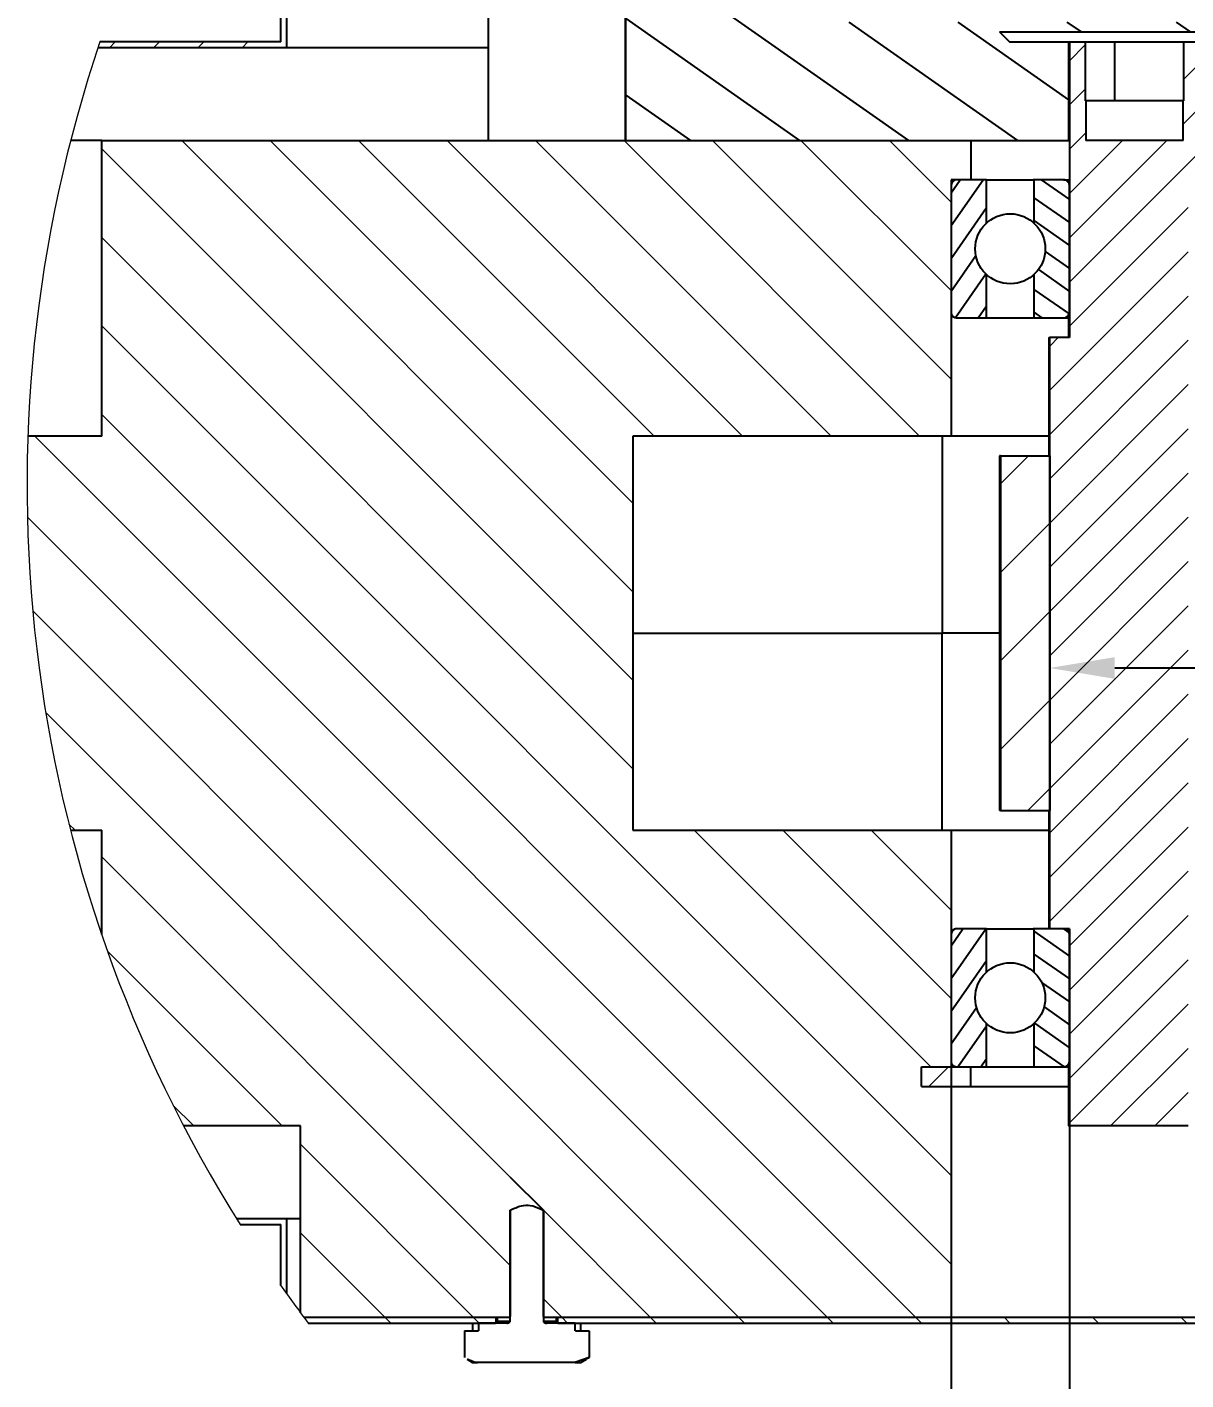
# Model space of a CAD drawing. Header units: millimetres. Extents: x 2 to 1187, y 2 to 839.
# Drawn here: x 559.4 to 618.3, y 359 to 427.7 of the extents above; entities that cross this region are included whole.
import ezdxf

# ---------------------------------------------------------------- set-up
doc = ezdxf.new("R2010")
doc.units = ezdxf.units.MM
doc.header["$PDSIZE"] = -1
doc.dimstyles.new('ISO-25', dxfattribs={"dimtxt": 2.5, "dimasz": 2.5, "dimexe": 1.25, "dimexo": 0.625, "dimtad": 1, "dimtxsty": 'Standard', "dimcen": 2.5, "dimadec": 0, "dimazin": 0, "dimtfac": 1, "dimtmove": 0, "dimatfit": 3, "dimfxl": 1, "dimarcsym": 0})
pattern_1 = [(145, (0, 0), (-0.5463315556243713, -0.7802423221852646), [])]

# ---------------------------------------------------------------- blocks, each defined once
blk = doc.blocks.new('SW_HATCH_3')
at = {"color": 0, "linetype": 'Continuous', "lineweight": 18}
for p, q in [((-122.5137114524841, 7.699999958276749), (-122.213713824749, 8.000001311302185)), ((-120.2686503529549, 7.699999958276749), (-119.9686452746391, 8.000001311302185)), ((-118.023581802845, 7.699999958276749), (-117.7235841751099, 8.000001311302185)), ((-115.7785207033157, 7.699999958276749), (-115.4785230755806, 8.000001311302185)), ((-113.5334521532059, 7.699999958276749), (-113.5117560625076, 7.721699774265289)), ((-73.78111779689789, 7.041189819574356), (-72.98018038272858, 7.842123508453369)), ((-67.98018515110016, 6.10693171620369), (-66.24782085418701, 7.839296013116837)), ((-73.78111779689789, 4.79612872004509), (-72.98018038272858, 5.597058683633804)), ((-68.01259517669678, 3.829460591077805), (-66.24782085418701, 5.59423491358757)), ((-95.9462821483612, -19.8957696557045), (-118.8420504331589, 2.99999862909317)), ((-95.9462821483612, -15.40564000606537), (-114.3519282341003, 2.99999862909317)), ((-94.86179798841476, -11.99999824166298), (-109.8617985844612, 2.99999862909317)), ((-90.37166833877563, -11.99999824166298), (-105.3716689348221, 2.99999862909317)), ((-85.8815386891365, -11.99999824166298), (-100.881539285183, 2.99999862909317)), ((-81.39141649007797, -11.99999824166298), (-96.39140963554382, 2.99999862909317)), ((-79.79239523410797, -9.108886122703552), (-91.90128743648529, 3.000002354383469)), ((-79.79239523410797, -4.618760198354721), (-87.41115778684616, 3.000002354383469)), ((-79.79239523410797, -0.1286305487155914), (-82.92102813720703, 3.000002354383469)), ((-73.78111779689789, 2.551063895225525), (-72.94777035713196, 3.384403884410858)), ((-73.78111779689789, -4.18413057923317), (-66.24782085418701, 3.349170088768005)), ((-73.78111779689789, -1.939065754413605), (-68.84205341339111, 2.99999862909317)), ((-73.78111779689789, 0.3059990704059601), (-71.08710706233978, 2.99999862909317)), ((-95.9462821483612, -24.38589744269848), (-122.9026690125465, 2.570487558841705)), ((-73.78111779689789, -6.429191678762436), (-67.7579790353775, -0.4060566425323486)), ((-95.9462821483612, -28.87602522969246), (-122.9026690125465, -1.919642090797424)), ((-74.78350400924683, -9.676646441221237), (-67.7579790353775, -2.651121467351913)), ((-74.78350400924683, -11.9217112660408), (-67.7579790353775, -4.896186292171478)), ((-79.79239523410797, -49.52003969810903), (-122.9026690125465, -6.409768015146255)), ((-74.78350400924683, -7.431585341691971), (-74.35192167758942, -7.000003010034561)), ((-74.78350400924683, -14.16677609086037), (-67.7579790353775, -7.141251116991043)), ((-74.78350400924683, -16.41184091567993), (-67.7579790353775, -9.38631221652031)), ((-79.79239523410797, -54.01016771793365), (-122.9026690125465, -10.89989766478539)), ((-74.78350400924683, -18.6569020152092), (-67.7579790353775, -11.63137704133987)), ((-81.59269392490387, -56.69999960809946), (-126.2926906347275, -11.99999824166298)), ((-77.28847861289978, -14.42668959498405), (-75.86178928613663, -13.0000002682209)), ((-74.78350400924683, -20.90196870267391), (-67.7579790353775, -13.87644186615944)), ((-86.082823574543, -56.69999960809946), (-126.6730129718781, -16.10980555415154)), ((-77.28847861289978, -18.91681924462318), (-74.78350400924683, -16.41184091567993)), ((-74.78350400924683, -23.14703166484833), (-67.7579790353775, -16.121506690979)), ((-74.78350400924683, -25.39209648966789), (-67.7579790353775, -18.36656779050827)), ((-90.57295322418213, -56.69999960809946), (-126.4036223292351, -20.86932398378849)), ((-77.28847861289978, -23.40694516897202), (-74.78350400924683, -20.90196870267391)), ((-74.78350400924683, -27.63715945184231), (-67.7579790353775, -20.61163261532784)), ((-74.78350400924683, -29.88222427666187), (-67.7579790353775, -22.8566974401474)), ((-77.28847861289978, -27.897072955966), (-74.78350400924683, -25.39209648966789)), ((-74.78350400924683, -32.12728723883629), (-67.7579790353775, -25.10176226496696)), ((-102.1663472056389, -49.59672968834639), (-125.7444769144058, -26.01860091090202)), ((-74.78350400924683, -34.37235206365585), (-67.7579790353775, -27.34682522714138)), ((-75.90127736330032, -30.99999949336052), (-74.78350400924683, -29.88222427666187)), ((-74.78350400924683, -36.61741595715284), (-67.7579790353775, -29.59189005196095)), ((-124.2532059550285, -31.99999965727329), (-124.5628967881203, -31.69031254947186)), ((-80.82231134176254, -43.99999976158142), (-92.82230585813522, -31.99999965727329)), ((-79.79239523410797, -40.53978342562914), (-88.33218365907669, -31.99999965727329)), ((-79.79239523410797, -36.04965470731258), (-83.84205400943756, -31.99999965727329)), ((-73.78111779689789, -37.86008898168802), (-67.7579790353775, -31.83695301413536)), ((-102.1663472056389, -54.08685794100165), (-122.9026690125465, -33.35053846240044)), ((-73.78111779689789, -40.10515287518501), (-67.7579790353775, -34.08201783895493)), ((-73.78111779689789, -42.350216768682), (-67.7579790353775, -36.32708080112934)), ((-113.7433350086212, -46.99999978765845), (-122.608594596386, -38.13473973423243)), ((-73.78111779689789, -44.59528112784028), (-67.7579790353775, -38.57214562594891)), ((-73.78111779689789, -46.84034502133727), (-67.7579790353775, -40.8172095194459)), ((-71.69570028781891, -47.00000304728746), (-67.7579790353775, -43.06227341294289)), ((-80.92102408409119, -44.99999945983291), (-79.92102205753326, -43.99999976158142)), ((-79.79239523410797, -45.02991167828441), (-79.82230931520462, -44.99999945983291)), ((-118.2334646582603, -46.99999978765845), (-119.2753091454506, -45.9581520408392)), ((-69.45064663887024, -47.00000304728746), (-67.7579790353775, -45.30733777210116)), ((-104.0433347225189, -56.69999960809946), (-112.8115877509117, -47.93174564838409)), ((-95.06307542324066, -56.69999960809946), (-100.4841327667236, -51.27894430188462)), ((-113.5117560625076, -51.72170654986985), (-113.5334596037865, -51.69999966165051)), ((-108.5334643721581, -56.69999960809946), (-112.8115877509117, -52.42187366820872)), ((-99.55320507287979, -56.69999960809946), (-100.4841327667236, -55.76907237991691)), ((-108.2334592938423, -56.99999956414104), (-108.5334643721581, -56.69999960809946)), ((-103.7433370947838, -56.99999956414104), (-104.0433347225189, -56.69999960809946)), ((-99.25320744514465, -56.99999956414104), (-99.55320507287979, -56.69999960809946)), ((-94.76307779550552, -56.99999956414104), (-95.06307542324066, -56.69999960809946)), ((-90.2729481458664, -56.99999956414104), (-90.57295322418213, -56.69999960809946)), ((-85.78281849622726, -56.99999956414104), (-86.082823574543, -56.69999960809946)), ((-81.29269629716873, -56.99999956414104), (-81.59269392490387, -56.69999960809946)), ((-76.8025666475296, -56.99999956414104), (-77.10256427526474, -56.69999960809946)), ((-72.31244444847107, -56.99999956414104), (-72.61243462562561, -56.69999960809946)), ((-67.82230734825134, -56.99999956414104), (-68.12231242656708, -56.69999914243817))]:
    blk.add_line(p, q, dxfattribs=at)
blk = doc.blocks.new('*D54')
at = {"color": 0, "lineweight": -2, "transparency": 16777216}
for p, q in [((606.3454627376154, 377.4032075417724), (606.3454627376154, 333.0850200147763)), ((653.279769359167, 377.4032075417724), (653.279769359167, 333.0850200147763)), ((609.6474627376155, 334.0850200147763), (649.9777693591669, 334.0850200147763))]:
    blk.add_line(p, q, dxfattribs=at)
at = {"color": 0, "transparency": 16777216}
for points in [[(609.6474627376155, 334.6353533481097), (609.6474627376155, 333.534686681443), (606.3454627376154, 334.0850200147763)], [(649.9777693591669, 334.6353533481097), (649.9777693591669, 333.534686681443), (653.279769359167, 334.0850200147763)]]:
    blk.add_solid(points, dxfattribs=at)
at = {"layer": 'Defpoints', "color": 0, "transparency": 16777216}
for p in [(606.3454627376154, 378.4032075417724), (653.279769359167, 378.4032075417724), (653.279769359167, 334.0850200147763)]:
    blk.add_point(p, dxfattribs=at)
at = {"color": 0, "transparency": 16777216, "insert": (629.7838288154921, 337.4347229707965), "char_height": 3.5, "attachment_point": 5}
blk.add_mtext('{\\fTimes New Roman|b0|i0|c0|p18;%%C47H7}', dxfattribs=at)
blk = doc.blocks.new('*D55')
at = {"color": 0, "lineweight": -2, "transparency": 16777216}
for p, q in [((612.3567401748255, 377.4032075417724), (612.3567401748255, 343.2323396893773)), ((647.2684919219569, 377.4032075417724), (647.2684919219569, 343.2323396893773)), ((615.6587401748255, 344.2323396893773), (643.9664919219568, 344.2323396893773))]:
    blk.add_line(p, q, dxfattribs=at)
at = {"color": 0, "transparency": 16777216}
for points in [[(615.6587401748255, 344.7826730227107), (615.6587401748255, 343.682006356044), (612.3567401748255, 344.2323396893773)], [(643.9664919219568, 344.7826730227107), (643.9664919219568, 343.682006356044), (647.2684919219569, 344.2323396893773)]]:
    blk.add_solid(points, dxfattribs=at)
at = {"layer": 'Defpoints', "color": 0, "transparency": 16777216}
for p in [(612.3567401748255, 378.4032075417724), (647.2684919219569, 378.4032075417724), (647.2684919219569, 344.2323396893773)]:
    blk.add_point(p, dxfattribs=at)
at = {"color": 0, "transparency": 16777216, "insert": (629.8126160483912, 347.6098003959382), "char_height": 3.5, "attachment_point": 5}
blk.add_mtext('{\\fTimes New Roman|b0|i0|c0|p18;%%C35k6}', dxfattribs=at)
blk = doc.blocks.new('*D56')
at = {"color": 0, "lineweight": -2, "transparency": 16777216}
for p, q in [((611.3543539624766, 395.9032068488684), (611.3543539624766, 394.1365523870791)), ((648.2708781343058, 395.903207780191), (648.2708781343058, 394.1365523870791)), ((614.6563539624766, 395.1365523870791), (644.9688781343058, 395.1365523870791))]:
    blk.add_line(p, q, dxfattribs=at)
at = {"color": 0, "transparency": 16777216}
for points in [[(614.6563539624766, 395.6868857204124), (614.6563539624766, 394.5862190537457), (611.3543539624766, 395.1365523870791)], [(644.9688781343058, 395.6868857204124), (644.9688781343058, 394.5862190537457), (648.2708781343058, 395.1365523870791)]]:
    blk.add_solid(points, dxfattribs=at)
at = {"layer": 'Defpoints', "color": 0, "transparency": 16777216}
for p in [(611.3543539624766, 396.9032068488684), (648.2708781343058, 396.903207780191), (648.2708781343058, 395.1365523870791)]:
    blk.add_point(p, dxfattribs=at)
at = {"color": 0, "transparency": 16777216, "insert": (629.8126160483912, 399.6276456338948), "char_height": 3.5, "attachment_point": 5}
blk.add_mtext('\\A1;{\\fTimes New Roman|b0|i0|c0|p18;%%C37\\H0.7x;\\SH7/h6;}', dxfattribs=at)

msp = doc.modelspace()

# ---------------------------------------------------------------- hatches: boundary and pattern name
h = msp.add_hatch()
h.set_pattern_fill('ANSI31', color=256, angle=100)
h.set_pattern_definition([(145, (0, 0), (-1.821105185414571, -2.600807740617549), [])])
edge = h.paths.add_edge_path()
edge.add_spline(control_points=[(599.9346702676371, 427.9032063422289), (599.7805139956631, 428.0602532270518), (599.5554031759822, 428.2895851414663), (599.2849345490113, 428.5785644787404), (599.1714793480113, 428.7126330465743), (599.1234659534052, 428.769369864234)], knot_values=[0, 0, 0, 0, 0.5561818946766323, 0.8121794890282514, 1, 1, 1, 1], degree=3, periodic=0)
edge.add_spline(control_points=[(599.1234659534052, 428.769369864234), (599.0925367228492, 428.7990741407466), (599.0522577534515, 428.8377578591293), (599.049605583576, 428.8908779013204), (599.0489899497584, 428.9032083687869)], knot_values=[0, 0, 0, 0, 0.7678754203147536, 1, 1, 1, 1], degree=3, periodic=0)
edge.add_line((599.0489899497584, 428.9032083687869), (599.0489899497584, 429.7032107350913))
edge.add_line((599.0489899497584, 429.7032107350913), (598.812620280321, 429.7032107350913))
edge.add_line((598.812620280321, 429.7032107350913), (598.812620280321, 434.4032083389845))
edge.add_line((598.812620280321, 434.4032083389845), (599.1126179080561, 434.4032083389845))
edge.add_line((599.1126179080561, 434.4032083389845), (598.812620280321, 434.7032059667197))
edge.add_line((598.812620280321, 434.7032059667197), (598.812620280321, 448.6032102940169))
edge.add_line((598.812620280321, 448.6032102940169), (599.1126179080561, 448.903207921752))
edge.add_line((599.1126179080561, 448.903207921752), (597.0315440874651, 448.903207921752))
edge.add_line((597.0315440874651, 448.903207921752), (594.6370764952258, 448.903207921752))
edge.add_line((594.6370764952258, 448.903207921752), (593.451987145479, 448.903207921752))
edge.add_line((593.451987145479, 448.903207921752), (590.4461249094561, 448.903207921752))
edge.add_line((590.4461249094561, 448.903207921752), (589.8319064956263, 448.903207921752))
edge.add_line((589.8319064956263, 448.903207921752), (589.8319064956263, 421.9032073776131))
edge.add_line((589.8319064956263, 421.9032073776131), (612.3126178365305, 421.9032090840426))
edge.add_line((612.3126178365305, 421.9032090840426), (612.3126178365305, 426.9032080409613))
edge.add_line((612.3126178365305, 426.9032080409613), (609.3126192074374, 426.9032080409613))
edge.add_line((609.3126192074374, 426.9032080409613), (608.8126181941584, 427.4032090542403))
edge.add_line((608.8126181941584, 427.4032090542403), (621.4798271041468, 427.4032090542403))
edge.add_line((621.4798271041468, 427.4032090542403), (650.812613902624, 427.4032090542403))
edge.add_line((650.812613902624, 427.4032090542403), (650.3126203399256, 426.9032080409613))
edge.add_line((650.3126203399256, 426.9032080409613), (647.3126142602518, 426.9032080409613))
edge.add_line((647.3126142602518, 426.9032080409613), (647.3126142602518, 421.9032090840426))
edge.add_line((647.3126142602518, 421.9032090840426), (652.278307018812, 421.9032090840426))
edge.add_line((652.278307018812, 421.9032090840426), (665.9715055804804, 421.9032090840426))
edge.add_line((665.9715055804804, 421.9032090840426), (665.9715055804805, 448.903207921752))
edge.add_line((665.9715055804805, 448.903207921752), (664.988148150976, 448.903207921752))
edge.add_line((664.988148150976, 448.903207921752), (660.5126141887263, 448.903207921752))
edge.add_line((660.5126141887263, 448.903207921752), (660.812619267042, 448.6032102940169))
edge.add_line((660.812619267042, 448.6032102940169), (660.812619267042, 434.7032059667197))
edge.add_line((660.812619267042, 434.7032059667197), (660.5126141887263, 434.4032083389845))
edge.add_line((660.5126141887263, 434.4032083389845), (660.812619267042, 434.4032083389845))
edge.add_line((660.812619267042, 434.4032083389845), (660.812619267042, 429.7032107350913))
edge.add_line((660.812619267042, 429.7032107350913), (660.6626241784647, 429.7032107350913))
edge.add_line((660.6626241784647, 429.7032107350913), (660.6626241784647, 429.5032073495475))
edge.add_line((660.6626241784647, 429.5032073495475), (660.6347590070322, 429.2203274307337))
edge.add_line((660.6347590070322, 429.2203274307337), (660.5838715415553, 429.0318538186636))
edge.add_line((660.5838715415553, 429.0318538186636), (660.5838715415553, 428.9032083687869))
edge.add_line((660.5838715415553, 428.9032083687869), (660.576242147024, 428.9032083687869))
edge.add_spline(control_points=[(660.576242147024, 428.9032083687869), (660.5774843248126, 428.8944151496365), (660.583211192786, 428.8538753769915), (660.5096741508561, 428.7894901728968), (660.4320916711804, 428.6795621285757), (660.2578263625288, 428.4931841247958), (660.012100857951, 428.2280847014786), (659.8010519681135, 428.0148439720202), (659.6905618291453, 427.9032063422289)], knot_values=[0, 0, 0, 0, 0.01929659943733423, 0.08896397788285093, 0.189495352092934, 0.3317769779081303, 0.6501661078172543, 0.9999999999999999, 0.9999999999999999, 0.9999999999999999, 0.9999999999999999], degree=3, periodic=0)
edge.add_line((659.6905618291453, 427.9032063422289), (657.3497682195261, 427.9032063422289))
edge.add_line((657.3497682195261, 427.9032063422289), (652.8510927539423, 427.9032063422289))
edge.add_line((652.8510927539423, 427.9032063422289), (652.535515962179, 427.9032063422289))
edge.add_line((652.535515962179, 427.9032063422289), (650.8416860681132, 427.9032063422289))
edge.add_line((650.8416860681132, 427.9032063422289), (649.0160554032877, 427.9032063422289))
edge.add_line((649.0160554032877, 427.9032063422289), (632.515984712179, 427.9032063422289))
edge.add_line((632.515984712179, 427.9032063422289), (631.0426920037821, 427.9032063422289))
edge.add_line((631.0426920037821, 427.9032063422289), (627.1149545293406, 427.9032063422289))
edge.add_line((627.1149545293406, 427.9032063422289), (627.1092473846033, 427.9032063422289))
edge.add_line((627.1092473846033, 427.9032063422289), (610.597285566862, 427.9032063422289))
edge.add_line((610.597285566862, 427.9032063422289), (607.089723585184, 427.9032063422289))
edge.add_line((607.089723585184, 427.9032063422289), (606.7741467934206, 427.9032063422289))
edge.add_line((606.7741467934206, 427.9032063422289), (599.9346702676371, 427.9032063422289))
h = msp.add_hatch()
h.set_pattern_fill('ANSI31', color=256, scale=0.3, angle=10)
h.set_pattern_definition([(55, (0, 0), (-0.7802423221852646, 0.5463315556243713), [])])
edge = h.paths.add_edge_path()
edge.add_line((608.1481903176859, 381.9032071841445), (606.6458850484446, 381.9032071841445))
edge.add_spline(control_points=[(606.6458850484446, 381.9032071841445), (606.6394756181886, 381.9030778457528), (606.5994009512366, 381.9022691634257), (606.5260842541087, 381.8844783407274), (606.4394354140491, 381.8290961777494), (606.3764829838154, 381.7480503289493), (606.3485147726259, 381.6679590617084), (606.3461968895567, 381.6187833153784), (606.3454627376154, 381.6032076937643)], knot_values=[0, 0, 0, 0, 0.04095482346407628, 0.2560681441047473, 0.4711396578994889, 0.685984150958527, 0.9005405629694362, 0.9999999999999999, 0.9999999999999999, 0.9999999999999999, 0.9999999999999999], degree=3, periodic=0)
edge.add_line((606.3454627376154, 381.6032076937643), (606.3454627376154, 375.2032073897806))
edge.add_spline(control_points=[(606.3454627376154, 375.2032073897806), (606.3478696992033, 375.1745927757459), (606.353105973585, 375.112342521661), (606.3976695300788, 375.0246491686715), (606.4702399953642, 374.9530759157245), (606.5574567596706, 374.9103088879583), (606.6185138346445, 374.9054052257861), (606.6458850484446, 374.9032069680777)], knot_values=[0, 0, 0, 0, 0.1822773285463058, 0.3965389853650459, 0.6109153867976175, 0.8255776560080422, 1, 1, 1, 1], degree=3, periodic=0)
edge.add_line((606.645885048445, 374.9032069680777), (607.3469250779704, 374.9032069680777))
edge.add_line((607.3469250779704, 374.9032069680777), (608.1481903176859, 374.9032069680777))
edge.add_line((608.1481903176859, 374.9032069680777), (608.1481903176859, 377.0952990961757))
edge.add_arc((609.3504048269347, 378.4032075417724), 1.77649774227589, 180, 227.4111333926839, ccw=False)
edge.add_arc((609.3504048269347, 378.4032075417724), 1.77649774227589, 132.5888666073161, 180, ccw=False)
edge.add_line((608.1481903176859, 379.7111159873691), (608.1481903176859, 381.9032071841445))
edge = h.paths.add_edge_path()
edge.add_spline(control_points=[(653.279769359167, 381.6032076937643), (653.2773654525337, 381.631822385844), (653.2721357889928, 381.6940732277979), (653.2275693382736, 381.7817658448419), (653.154999726268, 381.8533390854627), (653.0677805500203, 381.8961076604513), (653.0067207991887, 381.9010095939888), (652.9793470483378, 381.9032071841445)], knot_values=[0, 0, 0, 0, 0.1822726600344109, 0.3965314923090006, 0.6109050676847793, 0.825564507069906, 1, 1, 1, 1], degree=3, periodic=0)
edge.add_line((652.9793470483378, 381.9032071841445), (651.4770417790965, 381.9032071841445))
edge.add_line((651.4770417790965, 381.9032071841445), (651.4770417790965, 379.7111159873692))
edge.add_arc((650.2748309951381, 378.4032075417724), 1.776495221251451, 0, 47.41122184952502, ccw=False)
edge.add_arc((650.2748309951381, 378.4032075417724), 1.776495221251451, -47.41122184952502, 0, ccw=False)
edge.add_line((651.4770417790965, 377.0952990961755), (651.4770417790965, 374.9032078994003))
edge.add_line((651.4770417790965, 374.9032078994003), (652.9793470483378, 374.9032078994003))
edge.add_spline(control_points=[(652.9793470483378, 374.9032078994003), (652.9857564703998, 374.9033372629669), (653.0258335022354, 374.9041461514635), (653.0991521723508, 374.9219328927066), (653.1857972983923, 374.9773218051669), (653.2487493009236, 375.0583644217897), (653.2767173050471, 375.1384560556726), (653.279035202629, 375.1876317763055), (653.279769359167, 375.2032073897806)], knot_values=[0, 0, 0, 0, 0.0409547381594608, 0.256083049169987, 0.4711407594602895, 0.6859848050207105, 0.9005407701330452, 0.9999999999999999, 0.9999999999999999, 0.9999999999999999, 0.9999999999999999], degree=3, periodic=0)
edge.add_line((653.279769359167, 375.2032073897806), (653.279769359167, 381.6032076937643))
edge = h.paths.add_edge_path()
edge.add_spline(control_points=[(653.279769359167, 419.6032074031916), (653.2797661804561, 419.6042193606473), (653.2796576737086, 419.6387629904488), (653.2694468131973, 419.6946697098583), (653.230782933077, 419.7742868685149), (653.1710684028775, 419.8416027604741), (653.081361768744, 419.8914795770011), (653.0135972744413, 419.9031852160226), (652.9799579962121, 419.9032087562169)], knot_values=[0, 0, 0, 0, 0.006466183221347634, 0.2207261166566869, 0.354371872446974, 0.5690891266932484, 0.7837775973821008, 0.9986988444947839, 0.9986988444947839, 0.9986988444947839, 0.9986988450597487], degree=3, periodic=0)
edge.add_line((652.9799579962107, 419.9032087562171), (652.278307018812, 419.9032087562171))
edge.add_line((652.278307018812, 419.9032087562171), (651.4770417790965, 419.9032087562171))
edge.add_line((651.4770417790965, 419.9032087562171), (651.4770417790965, 417.7111175594421))
edge.add_arc((650.2748309951381, 416.403209113845), 1.776495221251577, 0, 47.41122184952877, ccw=False)
edge.add_arc((650.2748309951381, 416.403209113845), 1.776495221251577, -47.41122184952877, 0, ccw=False)
edge.add_line((651.4770417790965, 415.095300668248), (651.4770417790965, 412.9032057461825))
edge.add_line((651.4770417790965, 412.9032057461825), (652.9793470483378, 412.9032094714728))
edge.add_spline(control_points=[(652.9793470483378, 412.9032094714728), (652.992070315467, 412.9037032353368), (653.038471066261, 412.905503953169), (653.1166470488225, 412.9301022582273), (653.189413434639, 412.9833021713302), (653.2438414766334, 413.0533530221737), (653.2747293670499, 413.1257286938711), (653.2783418428708, 413.1812622858696), (653.279769359167, 413.2032070992079)], knot_values=[0, 0, 0, 0, 0.08122446328187742, 0.2962192054014143, 0.5111476045213104, 0.6459010265695603, 0.8600732350357791, 1, 1, 1, 1], degree=3, periodic=0)
edge.add_line((653.279769359167, 413.2032070992079), (653.279769359167, 419.6032074031916))
edge = h.paths.add_edge_path()
edge.add_arc((609.3504048269347, 416.4032072511997), 1.776499113609052, 132.5888259531465, 180, ccw=False)
edge.add_line((608.1481903176859, 417.7111175594416), (608.1481903176859, 419.9032087562171))
edge.add_line((608.1481903176859, 419.9032087562171), (606.6458850484446, 419.9032087562171))
edge.add_spline(control_points=[(606.6458850484446, 419.9032087562171), (606.6227896132852, 419.9016291837602), (606.565971566854, 419.8977432114642), (606.480872192529, 419.860518734951), (606.4052348847281, 419.791820982698), (606.354920597511, 419.702261045926), (606.3485805994288, 419.6358612565552), (606.3454627376154, 419.6032074031916)], knot_values=[0, 0, 0, 0, 0.1473434565203529, 0.3624858027607346, 0.577494780711381, 0.7922218789134958, 1, 1, 1, 1], degree=3, periodic=0)
edge.add_line((606.3454627376154, 419.6032074031916), (606.3454627376154, 413.2032070992079))
edge.add_spline(control_points=[(606.3454627376154, 413.2032070992079), (606.3458804645893, 413.1915340676144), (606.3474981772395, 413.1463284379585), (606.3709109117299, 413.0691716142603), (606.4304902264003, 412.9858494323133), (606.5145925349258, 412.9271911912818), (606.5910720386253, 412.9049963945058), (606.6352884661358, 412.9035519186041), (606.6458850484446, 412.9032057461825)], knot_values=[0, 0, 0, 0, 0.07456514794832877, 0.2887651280989932, 0.5030386939388021, 0.7175280657981958, 0.9323048633904468, 1, 1, 1, 1], degree=3, periodic=0)
edge.add_line((606.6458850484446, 412.9032057461825), (608.1481903176859, 412.9032057461825))
edge.add_line((608.1481903176859, 412.9032057461825), (608.1481903176859, 415.0952969429577))
edge.add_arc((609.3504048269347, 416.4032072511997), 1.776499113609052, 180, 227.4111740468535, ccw=False)
h = msp.add_hatch()
h.set_pattern_fill('ANSI31', color=256, scale=0.3, angle=100)
h.set_pattern_definition(pattern_1)
edge = h.paths.add_edge_path()
edge.add_spline(control_points=[(612.3567401748255, 419.6032074031916), (612.3558585983685, 419.6205051400275), (612.3539126088659, 419.6586881178395), (612.3382649211968, 419.7116103502641), (612.3212776204853, 419.7453012709573), (612.3126178365305, 419.7594867296028)], knot_values=[0, 0, 0, 0, 0.110238955895651, 0.2433411750283404, 0.3488809943699595, 0.3488809943699595, 0.3488809943699595, 0.3488809943699595], degree=3, periodic=0)
edge.add_spline(control_points=[(612.3126178365305, 419.7594867296028), (612.303693346685, 419.774105798889), (612.2735656174041, 419.815275838593), (612.2068442762601, 419.8690639747251), (612.1252326904602, 419.8995244537228), (612.073785520303, 419.9022624733033), (612.0560049396113, 419.9032087562171)], knot_values=[0.3488809943699595, 0.3488809943699595, 0.3488809943699595, 0.3488809943699595, 0.4576468770915054, 0.6719539724391962, 0.8866244956562772, 1, 1, 1, 1], degree=3, periodic=0)
edge.add_line((612.0560049396121, 419.9032087562171), (610.5526193361834, 419.9032087562171))
edge.add_line((610.5526193361834, 419.9032087562171), (610.5526193361834, 417.7111175594416))
edge.add_arc((609.3504048269347, 416.4032072511997), 1.776499113609052, 0, 47.41117404685349, ccw=False)
edge.add_arc((609.3504048269347, 416.4032072511997), 1.776499113609052, -47.41117404685349, 0, ccw=False)
edge.add_line((610.5526193361834, 415.0952969429577), (610.5526193361834, 412.9032057461825))
edge.add_line((610.5526193361834, 412.9032057461825), (612.0560049396113, 412.9032057461825))
edge.add_spline(control_points=[(612.0560049396113, 412.9032057461825), (612.0707620963805, 412.9038656435067), (612.1192700564176, 412.9060347790339), (612.1990507586057, 412.9330222706907), (612.2697339296891, 412.9867920488344), (612.3022249209207, 413.0299547810516), (612.3126178365304, 413.0469538341375)], knot_values=[0, 0, 0, 0, 0.09414114344251509, 0.3094495027330583, 0.524635630451256, 0.6511431941772711, 0.6511431941772711, 0.6511431941772711, 0.6511431941772711], degree=3, periodic=0)
edge.add_spline(control_points=[(612.3126178365304, 413.0469538341375), (612.3198681252123, 413.0588126855724), (612.33614387418, 413.0899691668087), (612.3532204175804, 413.1424728921579), (612.3555912333541, 413.1833818543519), (612.3567401748255, 413.2032070992079)], knot_values=[0.6511431941772711, 0.6511431941772711, 0.6511431941772711, 0.6511431941772711, 0.7393971925636181, 0.8737070267611512, 1, 1, 1, 1], degree=3, periodic=0)
edge.add_line((612.3567401748255, 413.2032070992079), (612.3567401748255, 419.6032074031916))
h = msp.add_hatch()
h.set_pattern_fill('ANSI31', color=256, scale=0.3, angle=100)
h.set_pattern_definition(pattern_1)
edge = h.paths.add_edge_path()
edge.add_spline(control_points=[(612.3567401748255, 381.6032076937643), (612.3543393083362, 381.6317918020274), (612.3497265723709, 381.6867098679874), (612.3266519005135, 381.7374755543336), (612.3126178365305, 381.7599502473951)], knot_values=[0, 0, 0, 0, 0.1819845360822436, 0.3496431885956499, 0.3496431885956499, 0.3496431885956499, 0.3496431885956499], degree=3, periodic=0)
edge.add_spline(control_points=[(612.3126178365305, 381.7599502473951), (612.3087424621385, 381.7661564218906), (612.285664886368, 381.8002721317359), (612.2320460888216, 381.8531665166686), (612.1447469112848, 381.8960551067931), (612.0835477493689, 381.9009892050776), (612.0560512001952, 381.9032034588543)], knot_values=[0.3496431885956499, 0.3496431885956499, 0.3496431885956499, 0.3496431885956499, 0.3959405440400008, 0.6101213522851774, 0.8247784325254466, 0.9999017899948442, 0.9999017899948442, 0.9999017899948442, 0.9999017899948442], degree=3, periodic=0)
edge.add_line((612.0560512001952, 381.9032034588543), (611.3543539624766, 381.9032034588543))
edge.add_line((611.3543539624766, 381.9032034588543), (610.5526193361834, 381.9032071841445))
edge.add_line((610.5526193361834, 381.9032071841445), (610.5526193361834, 379.7111159873691))
edge.add_arc((609.3504048269347, 378.4032075417724), 1.77649774227589, 0, 47.41113339268401, ccw=False)
edge.add_arc((609.3504048269347, 378.4032075417724), 1.77649774227589, -47.41113339268401, 0, ccw=False)
edge.add_line((610.5526193361834, 377.0952990961757), (610.5526193361834, 374.9032069680777))
edge.add_line((610.5526193361834, 374.9032069680777), (612.0560049396113, 374.9032069680777))
edge.add_spline(control_points=[(612.0560049396113, 374.9032069680777), (612.062334765233, 374.903333127579), (612.1023912442365, 374.9041314916598), (612.1757705027036, 374.9218555236519), (612.2578965756189, 374.9742592995611), (612.29775677847, 375.0226869429085), (612.3126178365304, 375.0468523559314)], knot_values=[0, 0, 0, 0, 0.040425825515811, 0.2558231976322905, 0.4711837717704251, 0.6511756003404212, 0.6511756003404212, 0.6511756003404212, 0.6511756003404212], degree=3, periodic=0)
edge.add_spline(control_points=[(612.3126178365304, 375.0468523559314), (612.3155102665191, 375.0515557064622), (612.335225304681, 375.0856272785696), (612.3536815232217, 375.1384836773719), (612.3560049052825, 375.1876484505445), (612.3567401748255, 375.2032073897806)], knot_values=[0.6511756003404212, 0.6511756003404212, 0.6511756003404212, 0.6511756003404212, 0.6862076795209461, 0.9006956539808746, 1, 1, 1, 1], degree=3, periodic=0)
edge.add_line((612.3567401748255, 375.2032073897806), (612.3567401748255, 381.6032076937643))

# ---------------------------------------------------------------- linework, layer by layer
at = {"color": 7, "linetype": 'Continuous', "lineweight": 25}
for p, q in [((589.8126169424609, 448.903207921752), (589.8126169424609, 421.9032053587523)), ((589.8319064956263, 421.9032053587523), (589.8319064956263, 448.903207921752)), ((572.6261019092158, 426.6032066879359), (572.6261019092158, 431.6032056448546)), ((582.860539792116, 421.9032053587523), (582.860539792116, 431.6032056448546)), ((572.3126187306002, 430.9032086966124), (572.3126187306002, 426.9032080409613)), ((572.3260297756747, 426.9032080409613), (572.3260297756747, 430.9032086966124)), ((608.8126181941584, 427.4032090542403), (609.3126192074374, 426.9032080409613)), ((608.8126181941584, 427.4032090542403), (621.4798271041468, 427.4032090542403)), ((572.6261019092158, 426.6032066879359), (563.0456983428553, 426.6032066879359)), ((572.3260297756747, 426.9032080409613), (563.1462662797526, 426.9032080409613)), ((582.860539792116, 426.6032066879359), (572.6261019092158, 426.6032066879359)), ((609.3126192074374, 426.9032080409613), (621.6782211642817, 426.9032080409613)), ((612.3126178365305, 426.903204315671), (612.3126178365305, 421.9032090840426)), ((612.3567401748255, 426.903204315671), (612.3567401748255, 411.9032037196246)), ((613.1576775889948, 426.9032080409613), (613.1576775889948, 423.9032056865778)), ((614.6656751018122, 423.9032056865778), (614.6656751018122, 426.9032080409613)), ((618.1576728206232, 423.9032056865778), (618.1576728206232, 426.9032080409613)), ((614.6656751018122, 423.9032056865778), (613.1576775889948, 423.9032056865778)), ((613.1900876145914, 423.9032056865778), (613.1900876145914, 421.9032053587523)), ((618.1576728206232, 423.9032056865778), (614.6656751018122, 423.9032056865778)), ((618.1252627950266, 421.9032053587523), (618.1252627950266, 423.9032056865778)), ((563.2351889591769, 421.9032053587523), (561.6616263371066, 421.9032053587523)), ((563.2351889591769, 406.9032084879962), (563.2351889591769, 421.9032053587523)), ((607.3469250779704, 421.9032090840426), (607.3469250779704, 419.9032087562171)), ((618.1252627950266, 421.9032053587523), (613.1900876145914, 421.9032053587523)), ((607.3469250779704, 419.9032087562171), (606.3454627376154, 419.9032087562171)), ((606.3454627376154, 419.9032087562171), (606.3454627376154, 406.9032084879962)), ((606.3454627376154, 419.6032074031916), (606.3454627376154, 413.2032070992079)), ((608.1481903176859, 419.9032087562171), (606.6458850484446, 419.9032087562171)), ((608.1481903176859, 417.7111175594416), (608.1481903176859, 419.9032087562171)), ((608.1481903176859, 419.9032087562171), (610.5126171689585, 419.9032087562171)), ((610.5526193361834, 419.9032087562171), (610.5126171689585, 419.9032087562171)), ((612.0560049396113, 419.9032087562171), (610.5526193361834, 419.9032087562171)), ((610.5526193361834, 419.9032087562171), (610.5526193361834, 417.7111175594416)), ((612.0560049396113, 419.9032087562171), (612.3126178365305, 419.9032087562171)), ((612.3567401748255, 413.2032070992079), (612.3567401748255, 419.6032074031916)), ((608.1481903176859, 412.9032057461825), (608.1481903176859, 415.0952969429579)), ((610.5526193361834, 415.0952969429579), (610.5526193361834, 412.9032057461825)), ((606.6458850484446, 412.9032057461825), (606.6126182060793, 412.9032057461825)), ((606.6458850484446, 412.9032057461825), (608.1481903176859, 412.9032057461825)), ((608.1481903176859, 412.9032057461825), (610.5126171689585, 412.9032057461825)), ((610.5526193361834, 412.9032057461825), (610.5126171689585, 412.9032057461825)), ((610.5526193361834, 412.9032057461825), (612.0560049396113, 412.9032057461825)), ((612.0560049396113, 412.9032057461825), (612.3126178365305, 412.9032057461825)), ((612.3126178365305, 413.0469538341375), (612.3126178365305, 411.9032037196246)), ((611.3126158099726, 411.9032037196246), (611.3126158099726, 405.9032064614382)), ((611.3126158099726, 411.9032037196246), (611.3543539624766, 411.9032037196246)), ((611.3543539624766, 381.9032034588543), (611.3543539624766, 411.9032037196246)), ((612.3567401748255, 411.9032037196246), (611.3543539624766, 411.9032037196246)), ((563.2351889591769, 406.9032084879962), (559.4917564969614, 406.9032084879962)), ((606.3454627376154, 406.9032084879962), (590.1915758233622, 406.9032084879962)), ((590.1915758233622, 406.9032084879962), (590.1915758233622, 386.9032070723858)), ((605.8943673353747, 406.9032084879962), (605.8943673353747, 396.9032068488684)), ((611.3126158099726, 406.9032084879962), (606.3454627376154, 406.9032084879962)), ((608.8126181941584, 405.9032064614382), (608.8126181941584, 387.9032072362986)), ((608.8493793588236, 405.9032064614382), (608.8126181941584, 405.9032064614382)), ((608.8493793588236, 405.9032064614382), (608.8493793588236, 387.9032072362986)), ((608.8493793588236, 405.9032064614382), (611.3543539624766, 405.9032064614382)), ((611.3543539624766, 405.9032064614382), (611.3543539624766, 387.9032072362986)), ((590.1915758233622, 396.9032068488684), (605.8943673353747, 396.9032068488684)), ((590.1915758233622, 396.9032068488684), (605.8943673353747, 396.9032068488684)), ((608.8126181941584, 396.9032068488684), (605.8943673353747, 396.9032068488684)), ((605.8943673353747, 386.9032070723858), (605.8943673353747, 396.9032068488684)), ((608.8493793588236, 387.9032072362986), (608.8126181941584, 387.9032072362986)), ((608.8493793588236, 387.9032072362986), (611.3543539624766, 387.9032072362986)), ((611.3126158099726, 387.9032072362986), (611.3126158099726, 381.9032034588543)), ((561.6536616664484, 386.9032070723858), (563.2351889591769, 386.9032070723858)), ((563.2351889591769, 381.6105772492972), (563.2351889591769, 386.9032070723858)), ((590.1915758233622, 386.9032070723858), (606.3454627376154, 386.9032070723858)), ((606.3454627376154, 386.9032070723858), (606.3454627376154, 374.9032069680777)), ((606.3454627376154, 386.9032070723858), (611.3126158099726, 386.9032070723858)), ((606.6458850484446, 381.9032071841445), (606.6126182060793, 381.9032071841445)), ((608.1481903176859, 381.9032071841445), (606.6458850484446, 381.9032071841445)), ((608.1481903176859, 379.7111159873691), (608.1481903176859, 381.9032071841445)), ((608.1481903176859, 381.9032071841445), (610.5526193361834, 381.9032071841445)), ((610.5526193361834, 381.9032071841445), (610.5126171689585, 381.9032071841445)), ((610.5526193361834, 381.9032071841445), (610.5526193361834, 379.7111159873691)), ((612.0560049396113, 381.9032071841445), (610.5526193361834, 381.9032071841445)), ((612.3567401748255, 381.9032034588543), (611.3543539624766, 381.9032034588543)), ((612.3126178365305, 381.9032034588543), (612.3126178365305, 381.7530304876652)), ((612.3567401748255, 381.9032034588543), (612.3567401748255, 371.9032036823717)), ((606.3454627376154, 381.6032076937643), (606.3454627376154, 375.2032073897806)), ((612.3567401748255, 375.2032073897806), (612.3567401748255, 381.6032076937643)), ((608.1481903176859, 374.9032069680777), (608.1481903176859, 377.0952990961757)), ((610.5526193361834, 377.0952990961757), (610.5526193361834, 374.9032069680777)), ((604.8434852939204, 373.9032072698262), (604.8434852939204, 374.9032069680777)), ((604.8434852939204, 374.9032069680777), (607.3469250779704, 374.9032069680777)), ((604.8434852939204, 374.9032069680777), (606.3454627376154, 374.9032069680777)), ((606.6458850484446, 374.9032069680777), (608.1481903176859, 374.9032069680777)), ((607.3469250779704, 373.9032072698262), (607.3469250779704, 374.9032069680777)), ((608.1481903176859, 374.9032069680777), (610.5526193361834, 374.9032069680777)), ((610.5526193361834, 374.9032069680777), (610.5126171689585, 374.9032069680777)), ((610.5526193361834, 374.9032069680777), (612.0560049396113, 374.9032069680777)), ((612.0560049396113, 374.9032069680777), (612.3126178365305, 374.9032069680777)), ((612.3126178365305, 375.0468523559313), (612.3126178365305, 371.9032036823717)), ((604.8434852939204, 373.9032072698262), (607.3469250779704, 373.9032072698262)), ((604.8434852939204, 373.9032072698262), (606.3454627376154, 373.9032072698262)), ((606.3454627376154, 373.9032072698262), (606.3454627376154, 362.2032071215597)), ((607.3469250779704, 373.9032072698262), (612.3126178365305, 373.9032072698262)), ((573.3262702208117, 371.9032069420007), (567.3937975745753, 371.9032069420007)), ((573.3126207571581, 371.9032069420007), (573.3126207571581, 362.4460499485519)), ((573.3262702208117, 362.427668900558), (573.3262702208117, 371.9032069420007)), ((612.3126178365305, 371.9032036823717), (612.3567401748255, 371.9032036823717)), ((618.3798789363459, 371.9032036823717), (612.3567401748255, 371.9032036823717)), ((570.0743153076724, 367.2032070389048), (572.6261019092158, 367.2032070680086)), ((572.6261019092158, 363.3870408156452), (572.6261019092158, 367.2032070680086)), ((572.6261019092158, 367.2032070680086), (573.3126207571581, 367.2032070971125)), ((583.9715107660845, 362.0032069956449), (583.9715107660845, 367.6227071772826)), ((583.9715107660845, 367.6227071772826), (583.9715107660845, 362.2282070790914)), ((585.6537252049998, 362.2282070790914), (585.6537252049997, 367.6242624277746)), ((585.6537252049998, 367.6227071772826), (585.6537252049998, 362.0032069956449)), ((570.2620997410372, 366.9032070646733), (572.3260297756747, 366.9032070792252)), ((572.3126187306002, 366.9032070792252), (572.3126187306002, 363.827846034759)), ((572.3260297756747, 363.8088405349788), (572.3260297756747, 366.9032070792252)), ((573.4936996679858, 362.2032071215597), (583.2449897509173, 362.2032071215597)), ((573.4936996679858, 362.2032071215597), (583.927693901594, 362.2032071215597)), ((573.7196608763293, 361.9032071655181), (583.2132130246714, 361.9032071655181)), ((582.0626198630885, 361.9032071655181), (582.0626198630885, 361.5032069136885)), ((582.3590561132983, 361.9032071655181), (582.3590561132983, 361.5032069136885)), ((583.8039248567179, 361.9032071655181), (582.3590561132983, 361.9032071655181)), ((583.2449897509173, 361.9282071230498), (583.2132130246714, 361.9032071655181)), ((583.2449897509173, 362.2032071215597), (583.2449897509173, 361.9282071230498)), ((583.2449897509173, 361.9282071230498), (583.2787632327631, 361.9282071230498)), ((583.3126186709956, 362.2032071215597), (583.3126186709956, 362.0032069956449)), ((583.3126186709956, 362.0032069956449), (583.9715107660845, 362.0032069956449)), ((583.9715107660845, 362.2282070790914), (583.927693901594, 362.2032071215597)), ((585.6975420694903, 362.2032071215597), (585.6537252049998, 362.2282070790914)), ((585.6537252049998, 362.0032069956449), (586.3126173000887, 362.0032069956449)), ((585.6975420694903, 362.2032071215597), (606.3454627376154, 362.2032071215597)), ((587.266179857786, 361.9032071655181), (585.8213111143664, 361.9032071655181)), ((586.3126173000887, 362.0032069956449), (586.3126173000887, 362.2032071215597)), ((586.3464727383212, 361.9282071230498), (586.380246220167, 361.9282071230498)), ((586.380246220167, 362.2032071215597), (673.2449858766154, 362.203207587221)), ((586.380246220167, 361.9282071230498), (586.380246220167, 362.2032071215597)), ((586.4120229464129, 361.9032071655181), (586.380246220167, 361.9282071230498)), ((586.4120229464129, 361.9032071655181), (673.2132166009501, 361.9032076311794)), ((587.266179857786, 361.5032073793498), (587.266179857786, 361.9032071655181)), ((587.5626161079958, 361.5032073793498), (587.5626161079958, 361.9032071655181)), ((581.6536649447039, 361.5032069136885), (581.6536649447039, 360.1488273342636)), ((581.6536649447039, 361.5032069136885), (582.3035269361094, 361.5032069136885)), ((582.3035269361094, 361.5032069136885), (582.3557406049326, 361.5032069136885)), ((582.3590561132983, 361.5032069136885), (582.3557406049326, 361.5032069136885)), ((587.3078509550646, 361.5032073793498), (587.266179857786, 361.5032073793498)), ((587.3078509550646, 361.5032073793498), (587.9715710263804, 361.5032073793498)), ((587.9715710263804, 361.5032073793498), (587.9715710263804, 360.1488273342636)), ((581.7827984076098, 360.0647628990498), (582.0626198630885, 359.9032073033538)), ((582.0626198630885, 359.9032073033538), (582.3035269361094, 359.9032073033538)), ((582.3557406049326, 359.9049148832944), (582.3035269361094, 359.9032073033538)), ((582.3590561132983, 359.9032073033538), (582.3035269361094, 359.9032073033538)), ((582.3557406049326, 359.9049148832944), (582.3590561132983, 359.9032073033538)), ((587.266179857786, 359.9032073033538), (582.3590561132983, 359.9032073033538)), ((587.266179857786, 359.9032073033538), (587.3078509550646, 359.9247110759404)), ((587.266179857786, 359.9032073033538), (587.5626161079958, 359.9032073033538)), ((587.9715710263804, 360.1488273342636), (587.3078509550646, 359.9247110759404)), ((587.5626161079958, 359.9032073033538), (587.8424375634745, 360.0647628990498)), ((587.8275513034419, 360.0905507554796), (587.9715710263804, 360.1488273342636))]:
    msp.add_line(p, q, dxfattribs=at)
for p, q in [((563.2351889591769, 421.9032053587523), (612.3126178365305, 421.9032090840426)), ((583.9715107660845, 369.3064770413127), (585.6537252049997, 367.6242624277746))]:
    msp.add_line(p, q)
for centre, radius in [((609.3504048269347, 416.4032072511997), 1.776499113609052), ((609.3504048269347, 378.4032075417724), 1.77649774227589)]:
    msp.add_circle(centre, radius)
at = {"color": 7, "linetype": 'Continuous', "lineweight": 18}
for centre, radius, start, end in [((629.8126159085874, 404.387692406137), 70.36583416073503, 161.3384083678656, 212.188647678548), ((629.8258312505914, 404.3972816890808), 70.38216197077087, 215.1988872277062, 217.1398085023801)]:
    msp.add_arc(centre, radius, start, end, dxfattribs=at)
at = {"color": 7, "linetype": 'Continuous', "lineweight": 25}
for centre, radius, start, end in [((606.6126199412242, 419.6032108345793), 0.2999979216428003, 90.00033139056235, 152.9399450257247), ((609.826602134806, 416.4032238108674), 1.799983283578817, 98.20850780381404, 98.2086127237717), ((609.8265967737287, 416.4032337492247), 1.800025134729846, 261.7917518578956, 261.7918422468678), ((606.6126199412242, 413.2032036678203), 0.2999979216428003, 207.0600549742761, 269.9996686094385), ((606.612618580305, 381.6032091540344), 0.2999980301103793, 90.00007147231182, 152.939333136102), ((606.6126213437175, 375.2032095130244), 0.3000025449631294, 207.0611946312663, 269.9994007603397), ((583.2126208009684, 362.0032050354915), 0.09999787004644722, 269.9978096819717, 0.001123109082563521), ((586.412615170116, 362.0032050354915), 0.0999978700465346, 179.9988768909174, 270.0021903179648)]:
    msp.add_arc(centre, radius, start, end, dxfattribs=at)
for points, knots in [([(606.6458850484446, 419.9032087562171), (606.6227896132852, 419.9016291837602), (606.565971566854, 419.8977432114642), (606.480872192529, 419.860518734951), (606.4052348847281, 419.791820982698), (606.354920597511, 419.702261045926), (606.3485805994288, 419.6358612565552), (606.3454627376154, 419.6032074031916)], [0, 0, 0, 0, 0.1473434565203529, 0.3624858027607346, 0.577494780711381, 0.7922218789134958, 1, 1, 1, 1]), ([(612.3567401748255, 419.6032074031916), (612.3558585983685, 419.6205051400275), (612.3539126088659, 419.6586881178395), (612.3333866544258, 419.7281091949077), (612.2866606306841, 419.8047191509594), (612.2068442762601, 419.8690639747251), (612.1252326904602, 419.8995244537228), (612.073785520303, 419.9022624733033), (612.0560049396113, 419.9032087562171)], [0, 0, 0, 0, 0.110238955895651, 0.2433411750283404, 0.4576468770915054, 0.6719539724391962, 0.8866244956562772, 1, 1, 1, 1]), ([(606.3454627376154, 413.2032070992079), (606.3458804645893, 413.1915340676144), (606.3474981772395, 413.1463284379585), (606.3709109117299, 413.0691716142603), (606.4304902264003, 412.9858494323133), (606.5145925349258, 412.9271911912818), (606.5910720386253, 412.9049963945058), (606.6352884661358, 412.9035519186041), (606.6458850484446, 412.9032057461825)], [0, 0, 0, 0, 0.07456514794832877, 0.2887651280989932, 0.5030386939388021, 0.7175280657981958, 0.9323048633904468, 1, 1, 1, 1]), ([(612.0560049396113, 412.9032057461825), (612.0707620963805, 412.9038656435067), (612.1192700564176, 412.9060347790339), (612.1990507586057, 412.9330222706907), (612.2809333004249, 412.995311582842), (612.3299513279366, 413.0709294970371), (612.3532204175804, 413.1424728921579), (612.3555912333541, 413.1833818543519), (612.3567401748255, 413.2032070992079)], [0, 0, 0, 0, 0.09414114344251509, 0.3094495027330583, 0.524635630451256, 0.7393971925636181, 0.8737070267611512, 1, 1, 1, 1]), ([(606.6458850484446, 381.9032071841445), (606.6394756181886, 381.9030778457528), (606.5994009512366, 381.9022691634257), (606.5260842541087, 381.8844783407274), (606.4394354140491, 381.8290961777494), (606.3764829838154, 381.7480503289493), (606.3485147726259, 381.6679590617084), (606.3461968895567, 381.6187833153784), (606.3454627376154, 381.6032076937643)], [0, 0, 0, 0, 0.04095482346407628, 0.2560681441047473, 0.4711396578994889, 0.685984150958527, 0.9005405629694362, 0.9999999999999999, 0.9999999999999999, 0.9999999999999999, 0.9999999999999999]), ([(612.3567401748255, 381.6032076937643), (612.3543393083362, 381.6317918020274), (612.3491157854786, 381.6939817420092), (612.304585089533, 381.7816075485112), (612.2320460888216, 381.8531665166686), (612.1447327155847, 381.8960620808973), (612.0835169092879, 381.9009916900479), (612.0560049396113, 381.9032071841445)], [0, 0, 0, 0, 0.1819845360822436, 0.3959405440400008, 0.6101213522851774, 0.8247784325254466, 1, 1, 1, 1]), ([(606.3454627376154, 375.2032073897806), (606.3478696992033, 375.1745927757459), (606.353105973585, 375.112342521661), (606.3976695300788, 375.0246491686715), (606.4702399953642, 374.9530759157245), (606.5574567596706, 374.9103088879583), (606.6185138346445, 374.9054052257861), (606.6458850484446, 374.9032069680777)], [0, 0, 0, 0, 0.1822773285463058, 0.3965389853650459, 0.6109153867976175, 0.8255776560080422, 1, 1, 1, 1]), ([(612.0560049396113, 374.9032069680777), (612.062334765233, 374.903333127579), (612.1023912442365, 374.9041314916598), (612.1757705027036, 374.9218555236519), (612.2626072561754, 374.9772651348519), (612.3257019785407, 375.0583536134207), (612.3536815232217, 375.1384836773719), (612.3560049052825, 375.1876484505445), (612.3567401748255, 375.2032073897806)], [0, 0, 0, 0, 0.040425825515811, 0.2558231976322905, 0.4711837717704251, 0.6862076795209461, 0.9006956539808746, 1, 1, 1, 1]), ([(583.9715107660845, 367.6227071772826), (584.1566809761382, 367.7153669419139), (584.475689267478, 367.8749997099624), (585.0247445333473, 367.8955483720497), (585.3953793027753, 367.7622836202966), (585.6047217174153, 367.6491822730106), (585.6537252049998, 367.6227071772826)], [0, 0, 0, 0, 0.3464992145989873, 0.5969433332057702, 0.9056513110299208, 1, 1, 1, 1]), ([(583.8039248567179, 361.9032071655181), (583.8102666760877, 361.9033593403036), (583.8428781169262, 361.9041418663774), (583.8894736078184, 361.915001317143), (583.9348882513113, 361.9399297224011), (583.958318752855, 361.9629719783359), (583.9698258885991, 361.9846094435116), (583.9710049384718, 361.9976237081478), (583.9715107660845, 362.0032069956449)], [0, 0, 0, 0, 0.08980211378854011, 0.4617880375037618, 0.662021251824774, 0.8163597004962129, 0.9212159413657882, 1, 1, 1, 1]), ([(585.6537252049998, 362.0032069956449), (585.6544387130464, 361.9965920111775), (585.6560322562377, 361.9818181575274), (585.6705483671844, 361.9581883799597), (585.7016518022793, 361.9314771013197), (585.7540588911343, 361.9084602021086), (585.7978596918806, 361.905038944075), (585.8213111143664, 361.9032071655181)], [0, 0, 0, 0, 0.09330470717445812, 0.2083859902431202, 0.3810946258410384, 0.6686313683575801, 1, 1, 1, 1]), ([(582.3035269361094, 359.9032073033538), (582.2880913944288, 359.9034251300066), (582.1069181845187, 359.9059818497311), (581.9454218683331, 360.0023721875551), (581.7976846676424, 360.0905502898183)], [0, 0, 0, 0, 0.08519770493858396, 1, 1, 1, 1])]:
    msp.add_open_spline(points, degree=3, knots=knots, dxfattribs=at)

# ---------------------------------------------------------------- block references
at = {"color": 7, "linetype": 'Continuous', "lineweight": 18}
msp.add_blockref('SW_HATCH_3', (686.1378579717234, 418.9032067296591), dxfattribs=at)

# ---------------------------------------------------------------- dimensions: what is measured, and where the dimension line sits
for base, p1, p2, text, override, picture, middle in [((648.2708781343058, 395.1365523870791), (611.3543539624766, 396.9032068488684), (648.2708781343058, 396.903207780191), '{\\fTimes New Roman|b0|i0|c0|p18;%%C37\\H0.7x;\\SH7/h6;}', {"dimtxt": 3.5, "dimasz": 3.302, "dimexe": 1, "dimexo": 1, "dimgap": 1.524, "dimtih": 1, "dimtoh": 1, "dimdec": 4, "dimlfac": 3, "dimzin": 1, "dimadec": 2, "dimtdec": 4, "dimtolj": 1, "dimtzin": 1}, '*D56', (629.8126160483912, 399.6276456338948)), ((647.2684919219569, 344.2323396893773), (612.3567401748255, 378.4032075417724), (647.2684919219569, 378.4032075417724), '{\\fTimes New Roman|b0|i0|c0|p18;%%C35k6}', {"dimtxt": 3.5, "dimasz": 3.302, "dimexe": 1, "dimexo": 1, "dimgap": 1.524, "dimtih": 1, "dimtoh": 1, "dimdec": 4, "dimlfac": 3, "dimzin": 1, "dimadec": 2, "dimtdec": 4, "dimtzin": 1}, '*D55', (629.8126160483912, 347.6098003959382))]:
    dim = msp.add_linear_dim(base=base, p1=p1, p2=p2, text=text, dimstyle='ISO-25', override=override)
    dim.commit()
    dim.dimension.update_dxf_attribs({"geometry": picture, "text_midpoint": middle})
dim = msp.add_linear_dim(base=(653.279769359167, 334.0850200147763), p1=(606.3454627376154, 378.4032075417724), p2=(653.279769359167, 378.4032075417724), text='{\\fTimes New Roman|b0|i0|c0|p18;%%C47H7}', dimstyle='ISO-25', override={"dimtxt": 3.5, "dimasz": 3.302, "dimexe": 1, "dimexo": 1, "dimgap": 1.524, "dimtih": 1, "dimtoh": 1, "dimdec": 4, "dimlfac": 3, "dimzin": 1, "dimadec": 2, "dimtdec": 4, "dimtzin": 1})
dim.commit()
dim.dimension.update_dxf_attribs({"geometry": '*D54', "text_midpoint": (629.7838288154921, 334.0850200147763), "dimtype": 160})

doc.saveas('drawing.dxf')
